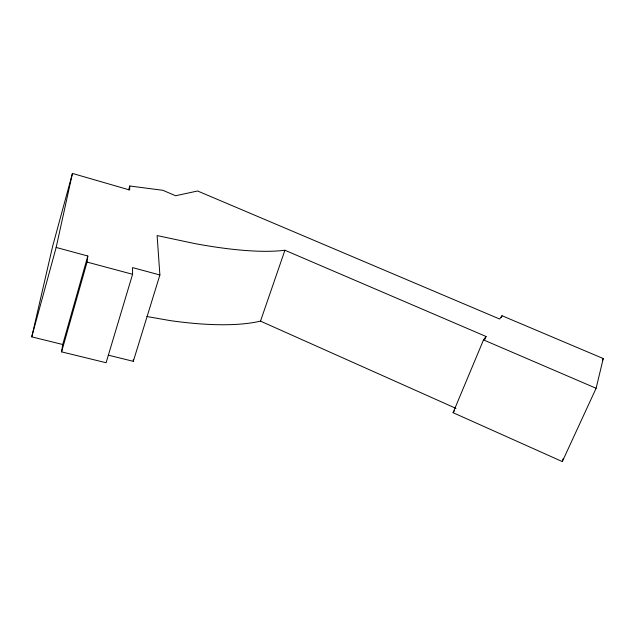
<?xml version="1.0" encoding="UTF-8"?>
<svg xmlns="http://www.w3.org/2000/svg" width="635" height="635" viewBox="0 0 635 635"><rect width="100%" height="100%" fill="white"/><g stroke="black" fill="none" stroke-linecap="round" stroke-linejoin="round"><path stroke-width="0.95" d="M159.885 274.987L157.123 235.577L194.58 243.538A199.104 45.402 17.1 0 0 284.917 250.246L486.069 336.494L483.521 339.9L453.088 412.694L562.308 461.574L596.114 388.279L603.25 358.545L502.015 315.722L499.642 319.032L197.604 190.992L175.609 195.747L162.846 190.294L129.762 186.007L129.675 190L72.438 173.426L52.681 246.126L31.75 336.867L62.73 344.503L61.579 351.861L106.101 362.736L132.572 274.288L132.564 267.605L159.885 274.987L133.302 361.323L108.458 355.195M61.579 351.861L87.066 262.08L87.82 256L56.158 247.452L72.438 173.426M31.75 336.867L56.158 247.452M62.73 344.503L87.82 256M562.308 461.574L563.118 458.708M128.651 189.817L129.762 186.007M146.915 316.524L170.251 320.611A194.858 56.309 16.3 0 0 260.501 321.127L284.924 250.253M484.926 339.225L486.069 336.494M501.253 317.54L502.015 315.722M602.432 360.323L603.25 358.545M453.088 412.694L454.541 410.543M87.066 262.08L132.572 274.288M483.521 339.9L596.114 388.279M260.509 321.127L455.993 408.392M133.302 359.362L133.302 361.323"/></g></svg>
